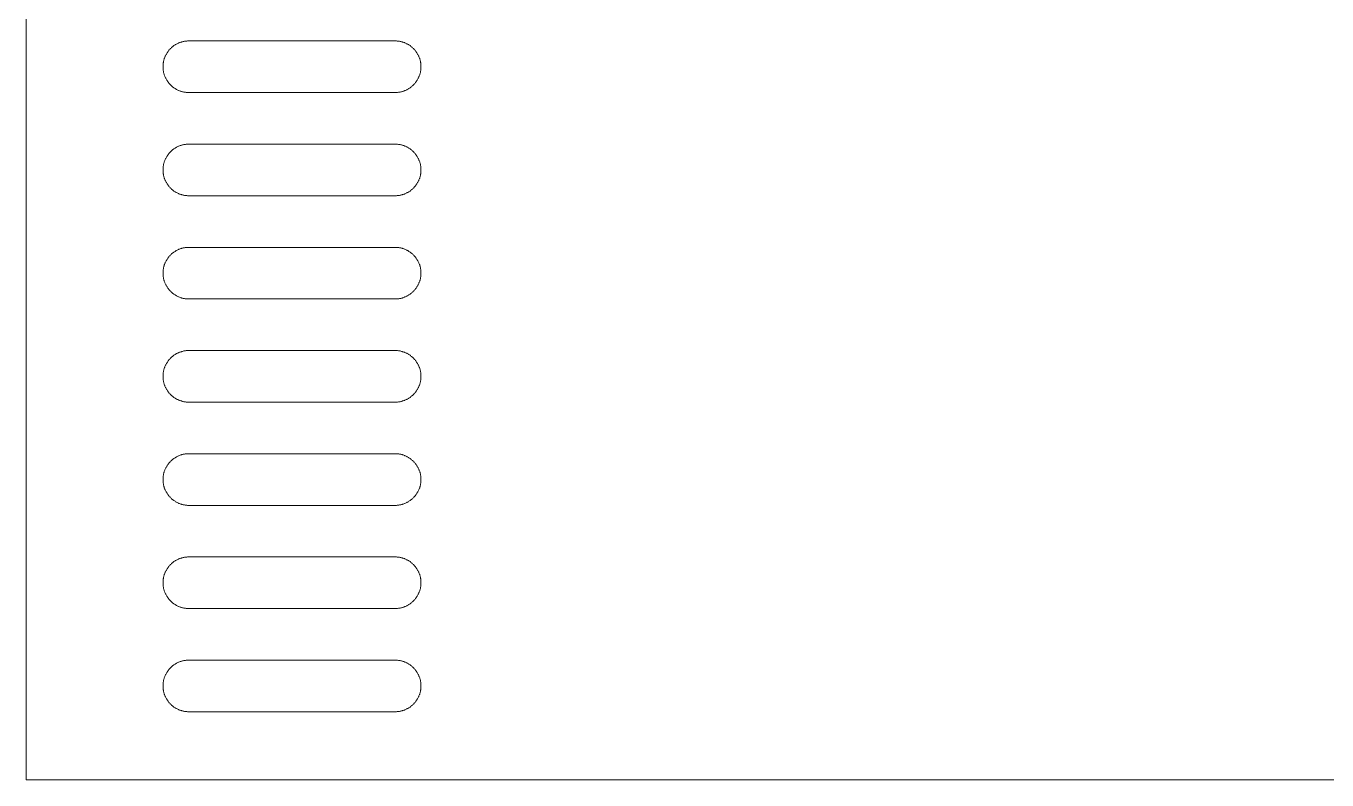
# Model space of a CAD drawing. Header units: millimetres. Extents: x -159872 to 386485, y -250577 to 158966.
# Drawn here: x 368306.4 to 368419.9, y 10634.1 to 10699.9 of the extents above; entities that cross this region are included whole.
import ezdxf

# ---------------------------------------------------------------- set-up
doc = ezdxf.new("R2010")
doc.units = ezdxf.units.MM
doc.layers.get('0').update_dxf_attribs({"lineweight": 25})
doc.layers.add('LDS-equipment-kitchen equipment', color=3, linetype='Continuous', lineweight=13)

# ---------------------------------------------------------------- blocks, each defined once
blk = doc.blocks.new('A$C9600e4bc')
at = {"linetype": 'Continuous', "transparency": 33554687}
for points in [[(0, 1395, 0), (682.4, 1395, 0)], [(682.4, 1395, 0), (682.4, 645, 0)], [(620.2, 1383.05, 0), (620.2, 1383.05, 0)], [(629.2, 1383.05, 0), (629.2, 1383.05, 0)], [(638.2, 1383.05, 0), (638.2, 1383.05, 0)], [(647.2, 1383.05, 0), (647.2, 1383.05, 0)], [(656.2, 1383.05, 0), (656.2, 1383.05, 0)], [(665.2, 1383.05, 0), (665.2, 1383.05, 0)], [(674.2, 1383.05, 0), (674.2, 1383.05, 0)], [(617.95, 1380.8, 0), (617.95, 1362.8, 0)], [(622.45, 1380.8, 0), (622.45, 1362.8, 0)], [(626.95, 1380.8, 0), (626.95, 1362.8, 0)], [(631.45, 1380.8, 0), (631.45, 1362.8, 0)], [(635.95, 1380.8, 0), (635.95, 1362.8, 0)], [(640.45, 1380.8, 0), (640.45, 1362.8, 0)], [(644.95, 1380.8, 0), (644.95, 1362.8, 0)], [(649.45, 1380.8, 0), (649.45, 1362.8, 0)], [(653.95, 1380.8, 0), (653.95, 1362.8, 0)], [(658.45, 1380.8, 0), (658.45, 1362.8, 0)], [(662.95, 1380.8, 0), (662.95, 1362.8, 0)], [(667.45, 1380.8, 0), (667.45, 1362.8, 0)], [(671.95, 1380.8, 0), (671.95, 1362.8, 0)], [(676.45, 1380.8, 0), (676.45, 1362.8, 0)], [(620.2, 1360.55, 0), (620.2, 1360.55, 0)], [(629.2, 1360.55, 0), (629.2, 1360.55, 0)], [(638.2, 1360.55, 0), (638.2, 1360.55, 0)], [(647.2, 1360.55, 0), (647.2, 1360.55, 0)], [(656.2, 1360.55, 0), (656.2, 1360.55, 0)], [(665.2, 1360.55, 0), (665.2, 1360.55, 0)], [(674.2, 1360.55, 0), (674.2, 1360.55, 0)]]:
    blk.add_polyline3d(points, dxfattribs=at)
at = {"linetype": 'Continuous'}
for points in [[(617.95, 1380.8, 0), (617.95, 1380.86, 0), (617.95, 1380.91, 0), (617.96, 1380.97, 0), (617.96, 1381.02, 0), (617.97, 1381.08, 0), (617.97, 1381.13, 0), (617.98, 1381.18, 0), (617.99, 1381.24, 0), (618, 1381.29, 0), (618.02, 1381.35, 0), (618.03, 1381.4, 0), (618.05, 1381.45, 0), (618.06, 1381.51, 0), (618.08, 1381.56, 0), (618.1, 1381.61, 0), (618.12, 1381.66, 0), (618.14, 1381.71, 0), (618.17, 1381.76, 0), (618.19, 1381.81, 0), (618.22, 1381.86, 0), (618.24, 1381.91, 0), (618.27, 1381.96, 0), (618.3, 1382, 0), (618.33, 1382.05, 0), (618.36, 1382.1, 0), (618.39, 1382.14, 0), (618.43, 1382.18, 0), (618.46, 1382.23, 0), (618.5, 1382.27, 0), (618.53, 1382.31, 0), (618.57, 1382.35, 0), (618.61, 1382.39, 0), (618.65, 1382.43, 0), (618.69, 1382.47, 0), (618.73, 1382.5, 0), (618.77, 1382.54, 0), (618.82, 1382.57, 0), (618.86, 1382.61, 0), (618.9, 1382.64, 0), (618.95, 1382.67, 0), (619, 1382.7, 0), (619.04, 1382.73, 0), (619.09, 1382.76, 0), (619.14, 1382.78, 0), (619.19, 1382.81, 0), (619.24, 1382.83, 0), (619.29, 1382.86, 0), (619.34, 1382.88, 0), (619.39, 1382.9, 0), (619.44, 1382.92, 0), (619.49, 1382.94, 0), (619.55, 1382.95, 0), (619.6, 1382.97, 0), (619.65, 1382.98, 0), (619.71, 1383, 0), (619.76, 1383.01, 0), (619.82, 1383.02, 0), (619.87, 1383.03, 0), (619.92, 1383.03, 0), (619.98, 1383.04, 0), (620.03, 1383.04, 0), (620.09, 1383.05, 0), (620.14, 1383.05, 0), (620.2, 1383.05, 0)], [(620.2, 1383.05, 0), (620.26, 1383.05, 0), (620.31, 1383.05, 0), (620.37, 1383.04, 0), (620.42, 1383.04, 0), (620.48, 1383.03, 0), (620.53, 1383.03, 0), (620.58, 1383.02, 0), (620.64, 1383.01, 0), (620.69, 1383, 0), (620.75, 1382.98, 0), (620.8, 1382.97, 0), (620.85, 1382.95, 0), (620.91, 1382.94, 0), (620.96, 1382.92, 0), (621.01, 1382.9, 0), (621.06, 1382.88, 0), (621.11, 1382.86, 0), (621.16, 1382.83, 0), (621.21, 1382.81, 0), (621.26, 1382.78, 0), (621.31, 1382.76, 0), (621.36, 1382.73, 0), (621.4, 1382.7, 0), (621.45, 1382.67, 0), (621.5, 1382.64, 0), (621.54, 1382.61, 0), (621.58, 1382.57, 0), (621.63, 1382.54, 0), (621.67, 1382.5, 0), (621.71, 1382.47, 0), (621.75, 1382.43, 0), (621.79, 1382.39, 0), (621.83, 1382.35, 0), (621.87, 1382.31, 0), (621.9, 1382.27, 0), (621.94, 1382.23, 0), (621.97, 1382.18, 0), (622.01, 1382.14, 0), (622.04, 1382.1, 0), (622.07, 1382.05, 0), (622.1, 1382, 0), (622.13, 1381.96, 0), (622.16, 1381.91, 0), (622.18, 1381.86, 0), (622.21, 1381.81, 0), (622.23, 1381.76, 0), (622.26, 1381.71, 0), (622.28, 1381.66, 0), (622.3, 1381.61, 0), (622.32, 1381.56, 0), (622.34, 1381.51, 0), (622.35, 1381.45, 0), (622.37, 1381.4, 0), (622.38, 1381.35, 0), (622.4, 1381.29, 0), (622.41, 1381.24, 0), (622.42, 1381.18, 0), (622.43, 1381.13, 0), (622.43, 1381.08, 0), (622.44, 1381.02, 0), (622.44, 1380.97, 0), (622.45, 1380.91, 0), (622.45, 1380.86, 0), (622.45, 1380.8, 0)], [(626.95, 1380.8, 0), (626.95, 1380.86, 0), (626.95, 1380.91, 0), (626.96, 1380.97, 0), (626.96, 1381.02, 0), (626.97, 1381.08, 0), (626.97, 1381.13, 0), (626.98, 1381.18, 0), (626.99, 1381.24, 0), (627, 1381.29, 0), (627.02, 1381.35, 0), (627.03, 1381.4, 0), (627.05, 1381.45, 0), (627.06, 1381.51, 0), (627.08, 1381.56, 0), (627.1, 1381.61, 0), (627.12, 1381.66, 0), (627.14, 1381.71, 0), (627.17, 1381.76, 0), (627.19, 1381.81, 0), (627.22, 1381.86, 0), (627.24, 1381.91, 0), (627.27, 1381.96, 0), (627.3, 1382, 0), (627.33, 1382.05, 0), (627.36, 1382.1, 0), (627.39, 1382.14, 0), (627.43, 1382.18, 0), (627.46, 1382.23, 0), (627.5, 1382.27, 0), (627.53, 1382.31, 0), (627.57, 1382.35, 0), (627.61, 1382.39, 0), (627.65, 1382.43, 0), (627.69, 1382.47, 0), (627.73, 1382.5, 0), (627.77, 1382.54, 0), (627.82, 1382.57, 0), (627.86, 1382.61, 0), (627.9, 1382.64, 0), (627.95, 1382.67, 0), (628, 1382.7, 0), (628.04, 1382.73, 0), (628.09, 1382.76, 0), (628.14, 1382.78, 0), (628.19, 1382.81, 0), (628.24, 1382.83, 0), (628.29, 1382.86, 0), (628.34, 1382.88, 0), (628.39, 1382.9, 0), (628.44, 1382.92, 0), (628.49, 1382.94, 0), (628.55, 1382.95, 0), (628.6, 1382.97, 0), (628.65, 1382.98, 0), (628.71, 1383, 0), (628.76, 1383.01, 0), (628.82, 1383.02, 0), (628.87, 1383.03, 0), (628.92, 1383.03, 0), (628.98, 1383.04, 0), (629.03, 1383.04, 0), (629.09, 1383.05, 0), (629.14, 1383.05, 0), (629.2, 1383.05, 0)], [(629.2, 1383.05, 0), (629.26, 1383.05, 0), (629.31, 1383.05, 0), (629.37, 1383.04, 0), (629.42, 1383.04, 0), (629.48, 1383.03, 0), (629.53, 1383.03, 0), (629.58, 1383.02, 0), (629.64, 1383.01, 0), (629.69, 1383, 0), (629.75, 1382.98, 0), (629.8, 1382.97, 0), (629.85, 1382.95, 0), (629.91, 1382.94, 0), (629.96, 1382.92, 0), (630.01, 1382.9, 0), (630.06, 1382.88, 0), (630.11, 1382.86, 0), (630.16, 1382.83, 0), (630.21, 1382.81, 0), (630.26, 1382.78, 0), (630.31, 1382.76, 0), (630.36, 1382.73, 0), (630.4, 1382.7, 0), (630.45, 1382.67, 0), (630.5, 1382.64, 0), (630.54, 1382.61, 0), (630.58, 1382.57, 0), (630.63, 1382.54, 0), (630.67, 1382.5, 0), (630.71, 1382.47, 0), (630.75, 1382.43, 0), (630.79, 1382.39, 0), (630.83, 1382.35, 0), (630.87, 1382.31, 0), (630.9, 1382.27, 0), (630.94, 1382.23, 0), (630.97, 1382.18, 0), (631.01, 1382.14, 0), (631.04, 1382.1, 0), (631.07, 1382.05, 0), (631.1, 1382, 0), (631.13, 1381.96, 0), (631.16, 1381.91, 0), (631.18, 1381.86, 0), (631.21, 1381.81, 0), (631.23, 1381.76, 0), (631.26, 1381.71, 0), (631.28, 1381.66, 0), (631.3, 1381.61, 0), (631.32, 1381.56, 0), (631.34, 1381.51, 0), (631.35, 1381.45, 0), (631.37, 1381.4, 0), (631.38, 1381.35, 0), (631.4, 1381.29, 0), (631.41, 1381.24, 0), (631.42, 1381.18, 0), (631.43, 1381.13, 0), (631.43, 1381.08, 0), (631.44, 1381.02, 0), (631.44, 1380.97, 0), (631.45, 1380.91, 0), (631.45, 1380.86, 0), (631.45, 1380.8, 0)], [(635.95, 1380.8, 0), (635.95, 1380.86, 0), (635.95, 1380.91, 0), (635.96, 1380.97, 0), (635.96, 1381.02, 0), (635.97, 1381.08, 0), (635.97, 1381.13, 0), (635.98, 1381.18, 0), (635.99, 1381.24, 0), (636, 1381.29, 0), (636.02, 1381.35, 0), (636.03, 1381.4, 0), (636.05, 1381.45, 0), (636.06, 1381.51, 0), (636.08, 1381.56, 0), (636.1, 1381.61, 0), (636.12, 1381.66, 0), (636.14, 1381.71, 0), (636.17, 1381.76, 0), (636.19, 1381.81, 0), (636.22, 1381.86, 0), (636.24, 1381.91, 0), (636.27, 1381.96, 0), (636.3, 1382, 0), (636.33, 1382.05, 0), (636.36, 1382.1, 0), (636.39, 1382.14, 0), (636.43, 1382.18, 0), (636.46, 1382.23, 0), (636.5, 1382.27, 0), (636.53, 1382.31, 0), (636.57, 1382.35, 0), (636.61, 1382.39, 0), (636.65, 1382.43, 0), (636.69, 1382.47, 0), (636.73, 1382.5, 0), (636.77, 1382.54, 0), (636.82, 1382.57, 0), (636.86, 1382.61, 0), (636.9, 1382.64, 0), (636.95, 1382.67, 0), (637, 1382.7, 0), (637.04, 1382.73, 0), (637.09, 1382.76, 0), (637.14, 1382.78, 0), (637.19, 1382.81, 0), (637.24, 1382.83, 0), (637.29, 1382.86, 0), (637.34, 1382.88, 0), (637.39, 1382.9, 0), (637.44, 1382.92, 0), (637.49, 1382.94, 0), (637.55, 1382.95, 0), (637.6, 1382.97, 0), (637.65, 1382.98, 0), (637.71, 1383, 0), (637.76, 1383.01, 0), (637.82, 1383.02, 0), (637.87, 1383.03, 0), (637.92, 1383.03, 0), (637.98, 1383.04, 0), (638.03, 1383.04, 0), (638.09, 1383.05, 0), (638.14, 1383.05, 0), (638.2, 1383.05, 0)], [(638.2, 1383.05, 0), (638.26, 1383.05, 0), (638.31, 1383.05, 0), (638.37, 1383.04, 0), (638.42, 1383.04, 0), (638.48, 1383.03, 0), (638.53, 1383.03, 0), (638.58, 1383.02, 0), (638.64, 1383.01, 0), (638.69, 1383, 0), (638.75, 1382.98, 0), (638.8, 1382.97, 0), (638.85, 1382.95, 0), (638.91, 1382.94, 0), (638.96, 1382.92, 0), (639.01, 1382.9, 0), (639.06, 1382.88, 0), (639.11, 1382.86, 0), (639.16, 1382.83, 0), (639.21, 1382.81, 0), (639.26, 1382.78, 0), (639.31, 1382.76, 0), (639.36, 1382.73, 0), (639.4, 1382.7, 0), (639.45, 1382.67, 0), (639.5, 1382.64, 0), (639.54, 1382.61, 0), (639.58, 1382.57, 0), (639.63, 1382.54, 0), (639.67, 1382.5, 0), (639.71, 1382.47, 0), (639.75, 1382.43, 0), (639.79, 1382.39, 0), (639.83, 1382.35, 0), (639.87, 1382.31, 0), (639.9, 1382.27, 0), (639.94, 1382.23, 0), (639.97, 1382.18, 0), (640.01, 1382.14, 0), (640.04, 1382.1, 0), (640.07, 1382.05, 0), (640.1, 1382, 0), (640.13, 1381.96, 0), (640.16, 1381.91, 0), (640.18, 1381.86, 0), (640.21, 1381.81, 0), (640.23, 1381.76, 0), (640.26, 1381.71, 0), (640.28, 1381.66, 0), (640.3, 1381.61, 0), (640.32, 1381.56, 0), (640.34, 1381.51, 0), (640.35, 1381.45, 0), (640.37, 1381.4, 0), (640.38, 1381.35, 0), (640.4, 1381.29, 0), (640.41, 1381.24, 0), (640.42, 1381.18, 0), (640.43, 1381.13, 0), (640.43, 1381.08, 0), (640.44, 1381.02, 0), (640.44, 1380.97, 0), (640.45, 1380.91, 0), (640.45, 1380.86, 0), (640.45, 1380.8, 0)], [(644.95, 1380.8, 0), (644.95, 1380.86, 0), (644.95, 1380.91, 0), (644.96, 1380.97, 0), (644.96, 1381.02, 0), (644.97, 1381.08, 0), (644.97, 1381.13, 0), (644.98, 1381.18, 0), (644.99, 1381.24, 0), (645, 1381.29, 0), (645.02, 1381.35, 0), (645.03, 1381.4, 0), (645.05, 1381.45, 0), (645.06, 1381.51, 0), (645.08, 1381.56, 0), (645.1, 1381.61, 0), (645.12, 1381.66, 0), (645.14, 1381.71, 0), (645.17, 1381.76, 0), (645.19, 1381.81, 0), (645.22, 1381.86, 0), (645.24, 1381.91, 0), (645.27, 1381.96, 0), (645.3, 1382, 0), (645.33, 1382.05, 0), (645.36, 1382.1, 0), (645.39, 1382.14, 0), (645.43, 1382.18, 0), (645.46, 1382.23, 0), (645.5, 1382.27, 0), (645.53, 1382.31, 0), (645.57, 1382.35, 0), (645.61, 1382.39, 0), (645.65, 1382.43, 0), (645.69, 1382.47, 0), (645.73, 1382.5, 0), (645.77, 1382.54, 0), (645.82, 1382.57, 0), (645.86, 1382.61, 0), (645.9, 1382.64, 0), (645.95, 1382.67, 0), (646, 1382.7, 0), (646.04, 1382.73, 0), (646.09, 1382.76, 0), (646.14, 1382.78, 0), (646.19, 1382.81, 0), (646.24, 1382.83, 0), (646.29, 1382.86, 0), (646.34, 1382.88, 0), (646.39, 1382.9, 0), (646.44, 1382.92, 0), (646.49, 1382.94, 0), (646.55, 1382.95, 0), (646.6, 1382.97, 0), (646.65, 1382.98, 0), (646.71, 1383, 0), (646.76, 1383.01, 0), (646.82, 1383.02, 0), (646.87, 1383.03, 0), (646.92, 1383.03, 0), (646.98, 1383.04, 0), (647.03, 1383.04, 0), (647.09, 1383.05, 0), (647.14, 1383.05, 0), (647.2, 1383.05, 0)], [(647.2, 1383.05, 0), (647.26, 1383.05, 0), (647.31, 1383.05, 0), (647.37, 1383.04, 0), (647.42, 1383.04, 0), (647.48, 1383.03, 0), (647.53, 1383.03, 0), (647.58, 1383.02, 0), (647.64, 1383.01, 0), (647.69, 1383, 0), (647.75, 1382.98, 0), (647.8, 1382.97, 0), (647.85, 1382.95, 0), (647.91, 1382.94, 0), (647.96, 1382.92, 0), (648.01, 1382.9, 0), (648.06, 1382.88, 0), (648.11, 1382.86, 0), (648.16, 1382.83, 0), (648.21, 1382.81, 0), (648.26, 1382.78, 0), (648.31, 1382.76, 0), (648.36, 1382.73, 0), (648.4, 1382.7, 0), (648.45, 1382.67, 0), (648.5, 1382.64, 0), (648.54, 1382.61, 0), (648.58, 1382.57, 0), (648.63, 1382.54, 0), (648.67, 1382.5, 0), (648.71, 1382.47, 0), (648.75, 1382.43, 0), (648.79, 1382.39, 0), (648.83, 1382.35, 0), (648.87, 1382.31, 0), (648.9, 1382.27, 0), (648.94, 1382.23, 0), (648.97, 1382.18, 0), (649.01, 1382.14, 0), (649.04, 1382.1, 0), (649.07, 1382.05, 0), (649.1, 1382, 0), (649.13, 1381.96, 0), (649.16, 1381.91, 0), (649.18, 1381.86, 0), (649.21, 1381.81, 0), (649.23, 1381.76, 0), (649.26, 1381.71, 0), (649.28, 1381.66, 0), (649.3, 1381.61, 0), (649.32, 1381.56, 0), (649.34, 1381.51, 0), (649.35, 1381.45, 0), (649.37, 1381.4, 0), (649.38, 1381.35, 0), (649.4, 1381.29, 0), (649.41, 1381.24, 0), (649.42, 1381.18, 0), (649.43, 1381.13, 0), (649.43, 1381.08, 0), (649.44, 1381.02, 0), (649.44, 1380.97, 0), (649.45, 1380.91, 0), (649.45, 1380.86, 0), (649.45, 1380.8, 0)], [(653.95, 1380.8, 0), (653.95, 1380.86, 0), (653.95, 1380.91, 0), (653.96, 1380.97, 0), (653.96, 1381.02, 0), (653.97, 1381.08, 0), (653.97, 1381.13, 0), (653.98, 1381.18, 0), (653.99, 1381.24, 0), (654, 1381.29, 0), (654.02, 1381.35, 0), (654.03, 1381.4, 0), (654.05, 1381.45, 0), (654.06, 1381.51, 0), (654.08, 1381.56, 0), (654.1, 1381.61, 0), (654.12, 1381.66, 0), (654.14, 1381.71, 0), (654.17, 1381.76, 0), (654.19, 1381.81, 0), (654.22, 1381.86, 0), (654.24, 1381.91, 0), (654.27, 1381.96, 0), (654.3, 1382, 0), (654.33, 1382.05, 0), (654.36, 1382.1, 0), (654.39, 1382.14, 0), (654.43, 1382.18, 0), (654.46, 1382.23, 0), (654.5, 1382.27, 0), (654.53, 1382.31, 0), (654.57, 1382.35, 0), (654.61, 1382.39, 0), (654.65, 1382.43, 0), (654.69, 1382.47, 0), (654.73, 1382.5, 0), (654.77, 1382.54, 0), (654.82, 1382.57, 0), (654.86, 1382.61, 0), (654.9, 1382.64, 0), (654.95, 1382.67, 0), (655, 1382.7, 0), (655.04, 1382.73, 0), (655.09, 1382.76, 0), (655.14, 1382.78, 0), (655.19, 1382.81, 0), (655.24, 1382.83, 0), (655.29, 1382.86, 0), (655.34, 1382.88, 0), (655.39, 1382.9, 0), (655.44, 1382.92, 0), (655.49, 1382.94, 0), (655.55, 1382.95, 0), (655.6, 1382.97, 0), (655.65, 1382.98, 0), (655.71, 1383, 0), (655.76, 1383.01, 0), (655.82, 1383.02, 0), (655.87, 1383.03, 0), (655.92, 1383.03, 0), (655.98, 1383.04, 0), (656.03, 1383.04, 0), (656.09, 1383.05, 0), (656.14, 1383.05, 0), (656.2, 1383.05, 0)], [(656.2, 1383.05, 0), (656.26, 1383.05, 0), (656.31, 1383.05, 0), (656.37, 1383.04, 0), (656.42, 1383.04, 0), (656.48, 1383.03, 0), (656.53, 1383.03, 0), (656.58, 1383.02, 0), (656.64, 1383.01, 0), (656.69, 1383, 0), (656.75, 1382.98, 0), (656.8, 1382.97, 0), (656.85, 1382.95, 0), (656.91, 1382.94, 0), (656.96, 1382.92, 0), (657.01, 1382.9, 0), (657.06, 1382.88, 0), (657.11, 1382.86, 0), (657.16, 1382.83, 0), (657.21, 1382.81, 0), (657.26, 1382.78, 0), (657.31, 1382.76, 0), (657.36, 1382.73, 0), (657.4, 1382.7, 0), (657.45, 1382.67, 0), (657.5, 1382.64, 0), (657.54, 1382.61, 0), (657.58, 1382.57, 0), (657.63, 1382.54, 0), (657.67, 1382.5, 0), (657.71, 1382.47, 0), (657.75, 1382.43, 0), (657.79, 1382.39, 0), (657.83, 1382.35, 0), (657.87, 1382.31, 0), (657.9, 1382.27, 0), (657.94, 1382.23, 0), (657.97, 1382.18, 0), (658.01, 1382.14, 0), (658.04, 1382.1, 0), (658.07, 1382.05, 0), (658.1, 1382, 0), (658.13, 1381.96, 0), (658.16, 1381.91, 0), (658.18, 1381.86, 0), (658.21, 1381.81, 0), (658.23, 1381.76, 0), (658.26, 1381.71, 0), (658.28, 1381.66, 0), (658.3, 1381.61, 0), (658.32, 1381.56, 0), (658.34, 1381.51, 0), (658.35, 1381.45, 0), (658.37, 1381.4, 0), (658.38, 1381.35, 0), (658.4, 1381.29, 0), (658.41, 1381.24, 0), (658.42, 1381.18, 0), (658.43, 1381.13, 0), (658.43, 1381.08, 0), (658.44, 1381.02, 0), (658.44, 1380.97, 0), (658.45, 1380.91, 0), (658.45, 1380.86, 0), (658.45, 1380.8, 0)], [(662.95, 1380.8, 0), (662.95, 1380.86, 0), (662.95, 1380.91, 0), (662.96, 1380.97, 0), (662.96, 1381.02, 0), (662.97, 1381.08, 0), (662.97, 1381.13, 0), (662.98, 1381.18, 0), (662.99, 1381.24, 0), (663, 1381.29, 0), (663.02, 1381.35, 0), (663.03, 1381.4, 0), (663.05, 1381.45, 0), (663.06, 1381.51, 0), (663.08, 1381.56, 0), (663.1, 1381.61, 0), (663.12, 1381.66, 0), (663.14, 1381.71, 0), (663.17, 1381.76, 0), (663.19, 1381.81, 0), (663.22, 1381.86, 0), (663.24, 1381.91, 0), (663.27, 1381.96, 0), (663.3, 1382, 0), (663.33, 1382.05, 0), (663.36, 1382.1, 0), (663.39, 1382.14, 0), (663.43, 1382.18, 0), (663.46, 1382.23, 0), (663.5, 1382.27, 0), (663.53, 1382.31, 0), (663.57, 1382.35, 0), (663.61, 1382.39, 0), (663.65, 1382.43, 0), (663.69, 1382.47, 0), (663.73, 1382.5, 0), (663.77, 1382.54, 0), (663.82, 1382.57, 0), (663.86, 1382.61, 0), (663.9, 1382.64, 0), (663.95, 1382.67, 0), (664, 1382.7, 0), (664.04, 1382.73, 0), (664.09, 1382.76, 0), (664.14, 1382.78, 0), (664.19, 1382.81, 0), (664.24, 1382.83, 0), (664.29, 1382.86, 0), (664.34, 1382.88, 0), (664.39, 1382.9, 0), (664.44, 1382.92, 0), (664.49, 1382.94, 0), (664.55, 1382.95, 0), (664.6, 1382.97, 0), (664.65, 1382.98, 0), (664.71, 1383, 0), (664.76, 1383.01, 0), (664.82, 1383.02, 0), (664.87, 1383.03, 0), (664.92, 1383.03, 0), (664.98, 1383.04, 0), (665.03, 1383.04, 0), (665.09, 1383.05, 0), (665.14, 1383.05, 0), (665.2, 1383.05, 0)], [(665.2, 1383.05, 0), (665.26, 1383.05, 0), (665.31, 1383.05, 0), (665.37, 1383.04, 0), (665.42, 1383.04, 0), (665.48, 1383.03, 0), (665.53, 1383.03, 0), (665.58, 1383.02, 0), (665.64, 1383.01, 0), (665.69, 1383, 0), (665.75, 1382.98, 0), (665.8, 1382.97, 0), (665.85, 1382.95, 0), (665.91, 1382.94, 0), (665.96, 1382.92, 0), (666.01, 1382.9, 0), (666.06, 1382.88, 0), (666.11, 1382.86, 0), (666.16, 1382.83, 0), (666.21, 1382.81, 0), (666.26, 1382.78, 0), (666.31, 1382.76, 0), (666.36, 1382.73, 0), (666.4, 1382.7, 0), (666.45, 1382.67, 0), (666.5, 1382.64, 0), (666.54, 1382.61, 0), (666.58, 1382.57, 0), (666.63, 1382.54, 0), (666.67, 1382.5, 0), (666.71, 1382.47, 0), (666.75, 1382.43, 0), (666.79, 1382.39, 0), (666.83, 1382.35, 0), (666.87, 1382.31, 0), (666.9, 1382.27, 0), (666.94, 1382.23, 0), (666.97, 1382.18, 0), (667.01, 1382.14, 0), (667.04, 1382.1, 0), (667.07, 1382.05, 0), (667.1, 1382, 0), (667.13, 1381.96, 0), (667.16, 1381.91, 0), (667.18, 1381.86, 0), (667.21, 1381.81, 0), (667.23, 1381.76, 0), (667.26, 1381.71, 0), (667.28, 1381.66, 0), (667.3, 1381.61, 0), (667.32, 1381.56, 0), (667.34, 1381.51, 0), (667.35, 1381.45, 0), (667.37, 1381.4, 0), (667.38, 1381.35, 0), (667.4, 1381.29, 0), (667.41, 1381.24, 0), (667.42, 1381.18, 0), (667.43, 1381.13, 0), (667.43, 1381.08, 0), (667.44, 1381.02, 0), (667.44, 1380.97, 0), (667.45, 1380.91, 0), (667.45, 1380.86, 0), (667.45, 1380.8, 0)], [(671.95, 1380.8, 0), (671.95, 1380.86, 0), (671.95, 1380.91, 0), (671.96, 1380.97, 0), (671.96, 1381.02, 0), (671.97, 1381.08, 0), (671.97, 1381.13, 0), (671.98, 1381.18, 0), (671.99, 1381.24, 0), (672, 1381.29, 0), (672.02, 1381.35, 0), (672.03, 1381.4, 0), (672.05, 1381.45, 0), (672.06, 1381.51, 0), (672.08, 1381.56, 0), (672.1, 1381.61, 0), (672.12, 1381.66, 0), (672.14, 1381.71, 0), (672.17, 1381.76, 0), (672.19, 1381.81, 0), (672.22, 1381.86, 0), (672.24, 1381.91, 0), (672.27, 1381.96, 0), (672.3, 1382, 0), (672.33, 1382.05, 0), (672.36, 1382.1, 0), (672.39, 1382.14, 0), (672.43, 1382.18, 0), (672.46, 1382.23, 0), (672.5, 1382.27, 0), (672.53, 1382.31, 0), (672.57, 1382.35, 0), (672.61, 1382.39, 0), (672.65, 1382.43, 0), (672.69, 1382.47, 0), (672.73, 1382.5, 0), (672.77, 1382.54, 0), (672.82, 1382.57, 0), (672.86, 1382.61, 0), (672.9, 1382.64, 0), (672.95, 1382.67, 0), (673, 1382.7, 0), (673.04, 1382.73, 0), (673.09, 1382.76, 0), (673.14, 1382.78, 0), (673.19, 1382.81, 0), (673.24, 1382.83, 0), (673.29, 1382.86, 0), (673.34, 1382.88, 0), (673.39, 1382.9, 0), (673.44, 1382.92, 0), (673.49, 1382.94, 0), (673.55, 1382.95, 0), (673.6, 1382.97, 0), (673.65, 1382.98, 0), (673.71, 1383, 0), (673.76, 1383.01, 0), (673.82, 1383.02, 0), (673.87, 1383.03, 0), (673.92, 1383.03, 0), (673.98, 1383.04, 0), (674.03, 1383.04, 0), (674.09, 1383.05, 0), (674.14, 1383.05, 0), (674.2, 1383.05, 0)], [(674.2, 1383.05, 0), (674.26, 1383.05, 0), (674.31, 1383.05, 0), (674.37, 1383.04, 0), (674.42, 1383.04, 0), (674.48, 1383.03, 0), (674.53, 1383.03, 0), (674.58, 1383.02, 0), (674.64, 1383.01, 0), (674.69, 1383, 0), (674.75, 1382.98, 0), (674.8, 1382.97, 0), (674.85, 1382.95, 0), (674.91, 1382.94, 0), (674.96, 1382.92, 0), (675.01, 1382.9, 0), (675.06, 1382.88, 0), (675.11, 1382.86, 0), (675.16, 1382.83, 0), (675.21, 1382.81, 0), (675.26, 1382.78, 0), (675.31, 1382.76, 0), (675.36, 1382.73, 0), (675.4, 1382.7, 0), (675.45, 1382.67, 0), (675.5, 1382.64, 0), (675.54, 1382.61, 0), (675.58, 1382.57, 0), (675.63, 1382.54, 0), (675.67, 1382.5, 0), (675.71, 1382.47, 0), (675.75, 1382.43, 0), (675.79, 1382.39, 0), (675.83, 1382.35, 0), (675.87, 1382.31, 0), (675.9, 1382.27, 0), (675.94, 1382.23, 0), (675.97, 1382.18, 0), (676.01, 1382.14, 0), (676.04, 1382.1, 0), (676.07, 1382.05, 0), (676.1, 1382, 0), (676.13, 1381.96, 0), (676.16, 1381.91, 0), (676.18, 1381.86, 0), (676.21, 1381.81, 0), (676.23, 1381.76, 0), (676.26, 1381.71, 0), (676.28, 1381.66, 0), (676.3, 1381.61, 0), (676.32, 1381.56, 0), (676.34, 1381.51, 0), (676.35, 1381.45, 0), (676.37, 1381.4, 0), (676.38, 1381.35, 0), (676.4, 1381.29, 0), (676.41, 1381.24, 0), (676.42, 1381.18, 0), (676.43, 1381.13, 0), (676.43, 1381.08, 0), (676.44, 1381.02, 0), (676.44, 1380.97, 0), (676.45, 1380.91, 0), (676.45, 1380.86, 0), (676.45, 1380.8, 0)], [(620.2, 1360.55, 0), (620.14, 1360.55, 0), (620.09, 1360.55, 0), (620.03, 1360.56, 0), (619.98, 1360.56, 0), (619.92, 1360.57, 0), (619.87, 1360.57, 0), (619.82, 1360.58, 0), (619.76, 1360.59, 0), (619.71, 1360.6, 0), (619.65, 1360.62, 0), (619.6, 1360.63, 0), (619.55, 1360.65, 0), (619.49, 1360.66, 0), (619.44, 1360.68, 0), (619.39, 1360.7, 0), (619.34, 1360.72, 0), (619.29, 1360.74, 0), (619.24, 1360.77, 0), (619.19, 1360.79, 0), (619.14, 1360.82, 0), (619.09, 1360.84, 0), (619.04, 1360.87, 0), (619, 1360.9, 0), (618.95, 1360.93, 0), (618.9, 1360.96, 0), (618.86, 1360.99, 0), (618.82, 1361.03, 0), (618.77, 1361.06, 0), (618.73, 1361.1, 0), (618.69, 1361.13, 0), (618.65, 1361.17, 0), (618.61, 1361.21, 0), (618.57, 1361.25, 0), (618.53, 1361.29, 0), (618.5, 1361.33, 0), (618.46, 1361.37, 0), (618.43, 1361.42, 0), (618.39, 1361.46, 0), (618.36, 1361.5, 0), (618.33, 1361.55, 0), (618.3, 1361.6, 0), (618.27, 1361.64, 0), (618.24, 1361.69, 0), (618.22, 1361.74, 0), (618.19, 1361.79, 0), (618.17, 1361.84, 0), (618.14, 1361.89, 0), (618.12, 1361.94, 0), (618.1, 1361.99, 0), (618.08, 1362.04, 0), (618.06, 1362.09, 0), (618.05, 1362.15, 0), (618.03, 1362.2, 0), (618.02, 1362.25, 0), (618, 1362.31, 0), (617.99, 1362.36, 0), (617.98, 1362.42, 0), (617.97, 1362.47, 0), (617.97, 1362.52, 0), (617.96, 1362.58, 0), (617.96, 1362.63, 0), (617.95, 1362.69, 0), (617.95, 1362.74, 0), (617.95, 1362.8, 0)], [(622.45, 1362.8, 0), (622.45, 1362.74, 0), (622.45, 1362.69, 0), (622.44, 1362.63, 0), (622.44, 1362.58, 0), (622.43, 1362.52, 0), (622.43, 1362.47, 0), (622.42, 1362.42, 0), (622.41, 1362.36, 0), (622.4, 1362.31, 0), (622.38, 1362.25, 0), (622.37, 1362.2, 0), (622.35, 1362.15, 0), (622.34, 1362.09, 0), (622.32, 1362.04, 0), (622.3, 1361.99, 0), (622.28, 1361.94, 0), (622.26, 1361.89, 0), (622.23, 1361.84, 0), (622.21, 1361.79, 0), (622.18, 1361.74, 0), (622.16, 1361.69, 0), (622.13, 1361.64, 0), (622.1, 1361.6, 0), (622.07, 1361.55, 0), (622.04, 1361.5, 0), (622.01, 1361.46, 0), (621.97, 1361.42, 0), (621.94, 1361.37, 0), (621.9, 1361.33, 0), (621.87, 1361.29, 0), (621.83, 1361.25, 0), (621.79, 1361.21, 0), (621.75, 1361.17, 0), (621.71, 1361.13, 0), (621.67, 1361.1, 0), (621.63, 1361.06, 0), (621.58, 1361.03, 0), (621.54, 1360.99, 0), (621.5, 1360.96, 0), (621.45, 1360.93, 0), (621.4, 1360.9, 0), (621.36, 1360.87, 0), (621.31, 1360.84, 0), (621.26, 1360.82, 0), (621.21, 1360.79, 0), (621.16, 1360.77, 0), (621.11, 1360.74, 0), (621.06, 1360.72, 0), (621.01, 1360.7, 0), (620.96, 1360.68, 0), (620.91, 1360.66, 0), (620.85, 1360.65, 0), (620.8, 1360.63, 0), (620.75, 1360.62, 0), (620.69, 1360.6, 0), (620.64, 1360.59, 0), (620.58, 1360.58, 0), (620.53, 1360.57, 0), (620.48, 1360.57, 0), (620.42, 1360.56, 0), (620.37, 1360.56, 0), (620.31, 1360.55, 0), (620.26, 1360.55, 0), (620.2, 1360.55, 0)], [(629.2, 1360.55, 0), (629.14, 1360.55, 0), (629.09, 1360.55, 0), (629.03, 1360.56, 0), (628.98, 1360.56, 0), (628.92, 1360.57, 0), (628.87, 1360.57, 0), (628.82, 1360.58, 0), (628.76, 1360.59, 0), (628.71, 1360.6, 0), (628.65, 1360.62, 0), (628.6, 1360.63, 0), (628.55, 1360.65, 0), (628.49, 1360.66, 0), (628.44, 1360.68, 0), (628.39, 1360.7, 0), (628.34, 1360.72, 0), (628.29, 1360.74, 0), (628.24, 1360.77, 0), (628.19, 1360.79, 0), (628.14, 1360.82, 0), (628.09, 1360.84, 0), (628.04, 1360.87, 0), (628, 1360.9, 0), (627.95, 1360.93, 0), (627.9, 1360.96, 0), (627.86, 1360.99, 0), (627.82, 1361.03, 0), (627.77, 1361.06, 0), (627.73, 1361.1, 0), (627.69, 1361.13, 0), (627.65, 1361.17, 0), (627.61, 1361.21, 0), (627.57, 1361.25, 0), (627.53, 1361.29, 0), (627.5, 1361.33, 0), (627.46, 1361.37, 0), (627.43, 1361.42, 0), (627.39, 1361.46, 0), (627.36, 1361.5, 0), (627.33, 1361.55, 0), (627.3, 1361.6, 0), (627.27, 1361.64, 0), (627.24, 1361.69, 0), (627.22, 1361.74, 0), (627.19, 1361.79, 0), (627.17, 1361.84, 0), (627.14, 1361.89, 0), (627.12, 1361.94, 0), (627.1, 1361.99, 0), (627.08, 1362.04, 0), (627.06, 1362.09, 0), (627.05, 1362.15, 0), (627.03, 1362.2, 0), (627.02, 1362.25, 0), (627, 1362.31, 0), (626.99, 1362.36, 0), (626.98, 1362.42, 0), (626.97, 1362.47, 0), (626.97, 1362.52, 0), (626.96, 1362.58, 0), (626.96, 1362.63, 0), (626.95, 1362.69, 0), (626.95, 1362.74, 0), (626.95, 1362.8, 0)], [(631.45, 1362.8, 0), (631.45, 1362.74, 0), (631.45, 1362.69, 0), (631.44, 1362.63, 0), (631.44, 1362.58, 0), (631.43, 1362.52, 0), (631.43, 1362.47, 0), (631.42, 1362.42, 0), (631.41, 1362.36, 0), (631.4, 1362.31, 0), (631.38, 1362.25, 0), (631.37, 1362.2, 0), (631.35, 1362.15, 0), (631.34, 1362.09, 0), (631.32, 1362.04, 0), (631.3, 1361.99, 0), (631.28, 1361.94, 0), (631.26, 1361.89, 0), (631.23, 1361.84, 0), (631.21, 1361.79, 0), (631.18, 1361.74, 0), (631.16, 1361.69, 0), (631.13, 1361.64, 0), (631.1, 1361.6, 0), (631.07, 1361.55, 0), (631.04, 1361.5, 0), (631.01, 1361.46, 0), (630.97, 1361.42, 0), (630.94, 1361.37, 0), (630.9, 1361.33, 0), (630.87, 1361.29, 0), (630.83, 1361.25, 0), (630.79, 1361.21, 0), (630.75, 1361.17, 0), (630.71, 1361.13, 0), (630.67, 1361.1, 0), (630.63, 1361.06, 0), (630.58, 1361.03, 0), (630.54, 1360.99, 0), (630.5, 1360.96, 0), (630.45, 1360.93, 0), (630.4, 1360.9, 0), (630.36, 1360.87, 0), (630.31, 1360.84, 0), (630.26, 1360.82, 0), (630.21, 1360.79, 0), (630.16, 1360.77, 0), (630.11, 1360.74, 0), (630.06, 1360.72, 0), (630.01, 1360.7, 0), (629.96, 1360.68, 0), (629.91, 1360.66, 0), (629.85, 1360.65, 0), (629.8, 1360.63, 0), (629.75, 1360.62, 0), (629.69, 1360.6, 0), (629.64, 1360.59, 0), (629.58, 1360.58, 0), (629.53, 1360.57, 0), (629.48, 1360.57, 0), (629.42, 1360.56, 0), (629.37, 1360.56, 0), (629.31, 1360.55, 0), (629.26, 1360.55, 0), (629.2, 1360.55, 0)], [(638.2, 1360.55, 0), (638.14, 1360.55, 0), (638.09, 1360.55, 0), (638.03, 1360.56, 0), (637.98, 1360.56, 0), (637.92, 1360.57, 0), (637.87, 1360.57, 0), (637.82, 1360.58, 0), (637.76, 1360.59, 0), (637.71, 1360.6, 0), (637.65, 1360.62, 0), (637.6, 1360.63, 0), (637.55, 1360.65, 0), (637.49, 1360.66, 0), (637.44, 1360.68, 0), (637.39, 1360.7, 0), (637.34, 1360.72, 0), (637.29, 1360.74, 0), (637.24, 1360.77, 0), (637.19, 1360.79, 0), (637.14, 1360.82, 0), (637.09, 1360.84, 0), (637.04, 1360.87, 0), (637, 1360.9, 0), (636.95, 1360.93, 0), (636.9, 1360.96, 0), (636.86, 1360.99, 0), (636.82, 1361.03, 0), (636.77, 1361.06, 0), (636.73, 1361.1, 0), (636.69, 1361.13, 0), (636.65, 1361.17, 0), (636.61, 1361.21, 0), (636.57, 1361.25, 0), (636.53, 1361.29, 0), (636.5, 1361.33, 0), (636.46, 1361.37, 0), (636.43, 1361.42, 0), (636.39, 1361.46, 0), (636.36, 1361.5, 0), (636.33, 1361.55, 0), (636.3, 1361.6, 0), (636.27, 1361.64, 0), (636.24, 1361.69, 0), (636.22, 1361.74, 0), (636.19, 1361.79, 0), (636.17, 1361.84, 0), (636.14, 1361.89, 0), (636.12, 1361.94, 0), (636.1, 1361.99, 0), (636.08, 1362.04, 0), (636.06, 1362.09, 0), (636.05, 1362.15, 0), (636.03, 1362.2, 0), (636.02, 1362.25, 0), (636, 1362.31, 0), (635.99, 1362.36, 0), (635.98, 1362.42, 0), (635.97, 1362.47, 0), (635.97, 1362.52, 0), (635.96, 1362.58, 0), (635.96, 1362.63, 0), (635.95, 1362.69, 0), (635.95, 1362.74, 0), (635.95, 1362.8, 0)], [(640.45, 1362.8, 0), (640.45, 1362.74, 0), (640.45, 1362.69, 0), (640.44, 1362.63, 0), (640.44, 1362.58, 0), (640.43, 1362.52, 0), (640.43, 1362.47, 0), (640.42, 1362.42, 0), (640.41, 1362.36, 0), (640.4, 1362.31, 0), (640.38, 1362.25, 0), (640.37, 1362.2, 0), (640.35, 1362.15, 0), (640.34, 1362.09, 0), (640.32, 1362.04, 0), (640.3, 1361.99, 0), (640.28, 1361.94, 0), (640.26, 1361.89, 0), (640.23, 1361.84, 0), (640.21, 1361.79, 0), (640.18, 1361.74, 0), (640.16, 1361.69, 0), (640.13, 1361.64, 0), (640.1, 1361.6, 0), (640.07, 1361.55, 0), (640.04, 1361.5, 0), (640.01, 1361.46, 0), (639.97, 1361.42, 0), (639.94, 1361.37, 0), (639.9, 1361.33, 0), (639.87, 1361.29, 0), (639.83, 1361.25, 0), (639.79, 1361.21, 0), (639.75, 1361.17, 0), (639.71, 1361.13, 0), (639.67, 1361.1, 0), (639.63, 1361.06, 0), (639.58, 1361.03, 0), (639.54, 1360.99, 0), (639.5, 1360.96, 0), (639.45, 1360.93, 0), (639.4, 1360.9, 0), (639.36, 1360.87, 0), (639.31, 1360.84, 0), (639.26, 1360.82, 0), (639.21, 1360.79, 0), (639.16, 1360.77, 0), (639.11, 1360.74, 0), (639.06, 1360.72, 0), (639.01, 1360.7, 0), (638.96, 1360.68, 0), (638.91, 1360.66, 0), (638.85, 1360.65, 0), (638.8, 1360.63, 0), (638.75, 1360.62, 0), (638.69, 1360.6, 0), (638.64, 1360.59, 0), (638.58, 1360.58, 0), (638.53, 1360.57, 0), (638.48, 1360.57, 0), (638.42, 1360.56, 0), (638.37, 1360.56, 0), (638.31, 1360.55, 0), (638.26, 1360.55, 0), (638.2, 1360.55, 0)], [(647.2, 1360.55, 0), (647.14, 1360.55, 0), (647.09, 1360.55, 0), (647.03, 1360.56, 0), (646.98, 1360.56, 0), (646.92, 1360.57, 0), (646.87, 1360.57, 0), (646.82, 1360.58, 0), (646.76, 1360.59, 0), (646.71, 1360.6, 0), (646.65, 1360.62, 0), (646.6, 1360.63, 0), (646.55, 1360.65, 0), (646.49, 1360.66, 0), (646.44, 1360.68, 0), (646.39, 1360.7, 0), (646.34, 1360.72, 0), (646.29, 1360.74, 0), (646.24, 1360.77, 0), (646.19, 1360.79, 0), (646.14, 1360.82, 0), (646.09, 1360.84, 0), (646.04, 1360.87, 0), (646, 1360.9, 0), (645.95, 1360.93, 0), (645.9, 1360.96, 0), (645.86, 1360.99, 0), (645.82, 1361.03, 0), (645.77, 1361.06, 0), (645.73, 1361.1, 0), (645.69, 1361.13, 0), (645.65, 1361.17, 0), (645.61, 1361.21, 0), (645.57, 1361.25, 0), (645.53, 1361.29, 0), (645.5, 1361.33, 0), (645.46, 1361.37, 0), (645.43, 1361.42, 0), (645.39, 1361.46, 0), (645.36, 1361.5, 0), (645.33, 1361.55, 0), (645.3, 1361.6, 0), (645.27, 1361.64, 0), (645.24, 1361.69, 0), (645.22, 1361.74, 0), (645.19, 1361.79, 0), (645.17, 1361.84, 0), (645.14, 1361.89, 0), (645.12, 1361.94, 0), (645.1, 1361.99, 0), (645.08, 1362.04, 0), (645.06, 1362.09, 0), (645.05, 1362.15, 0), (645.03, 1362.2, 0), (645.02, 1362.25, 0), (645, 1362.31, 0), (644.99, 1362.36, 0), (644.98, 1362.42, 0), (644.97, 1362.47, 0), (644.97, 1362.52, 0), (644.96, 1362.58, 0), (644.96, 1362.63, 0), (644.95, 1362.69, 0), (644.95, 1362.74, 0), (644.95, 1362.8, 0)], [(649.45, 1362.8, 0), (649.45, 1362.74, 0), (649.45, 1362.69, 0), (649.44, 1362.63, 0), (649.44, 1362.58, 0), (649.43, 1362.52, 0), (649.43, 1362.47, 0), (649.42, 1362.42, 0), (649.41, 1362.36, 0), (649.4, 1362.31, 0), (649.38, 1362.25, 0), (649.37, 1362.2, 0), (649.35, 1362.15, 0), (649.34, 1362.09, 0), (649.32, 1362.04, 0), (649.3, 1361.99, 0), (649.28, 1361.94, 0), (649.26, 1361.89, 0), (649.23, 1361.84, 0), (649.21, 1361.79, 0), (649.18, 1361.74, 0), (649.16, 1361.69, 0), (649.13, 1361.64, 0), (649.1, 1361.6, 0), (649.07, 1361.55, 0), (649.04, 1361.5, 0), (649.01, 1361.46, 0), (648.97, 1361.42, 0), (648.94, 1361.37, 0), (648.9, 1361.33, 0), (648.87, 1361.29, 0), (648.83, 1361.25, 0), (648.79, 1361.21, 0), (648.75, 1361.17, 0), (648.71, 1361.13, 0), (648.67, 1361.1, 0), (648.63, 1361.06, 0), (648.58, 1361.03, 0), (648.54, 1360.99, 0), (648.5, 1360.96, 0), (648.45, 1360.93, 0), (648.4, 1360.9, 0), (648.36, 1360.87, 0), (648.31, 1360.84, 0), (648.26, 1360.82, 0), (648.21, 1360.79, 0), (648.16, 1360.77, 0), (648.11, 1360.74, 0), (648.06, 1360.72, 0), (648.01, 1360.7, 0), (647.96, 1360.68, 0), (647.91, 1360.66, 0), (647.85, 1360.65, 0), (647.8, 1360.63, 0), (647.75, 1360.62, 0), (647.69, 1360.6, 0), (647.64, 1360.59, 0), (647.58, 1360.58, 0), (647.53, 1360.57, 0), (647.48, 1360.57, 0), (647.42, 1360.56, 0), (647.37, 1360.56, 0), (647.31, 1360.55, 0), (647.26, 1360.55, 0), (647.2, 1360.55, 0)], [(656.2, 1360.55, 0), (656.14, 1360.55, 0), (656.09, 1360.55, 0), (656.03, 1360.56, 0), (655.98, 1360.56, 0), (655.92, 1360.57, 0), (655.87, 1360.57, 0), (655.82, 1360.58, 0), (655.76, 1360.59, 0), (655.71, 1360.6, 0), (655.65, 1360.62, 0), (655.6, 1360.63, 0), (655.55, 1360.65, 0), (655.49, 1360.66, 0), (655.44, 1360.68, 0), (655.39, 1360.7, 0), (655.34, 1360.72, 0), (655.29, 1360.74, 0), (655.24, 1360.77, 0), (655.19, 1360.79, 0), (655.14, 1360.82, 0), (655.09, 1360.84, 0), (655.04, 1360.87, 0), (655, 1360.9, 0), (654.95, 1360.93, 0), (654.9, 1360.96, 0), (654.86, 1360.99, 0), (654.82, 1361.03, 0), (654.77, 1361.06, 0), (654.73, 1361.1, 0), (654.69, 1361.13, 0), (654.65, 1361.17, 0), (654.61, 1361.21, 0), (654.57, 1361.25, 0), (654.53, 1361.29, 0), (654.5, 1361.33, 0), (654.46, 1361.37, 0), (654.43, 1361.42, 0), (654.39, 1361.46, 0), (654.36, 1361.5, 0), (654.33, 1361.55, 0), (654.3, 1361.6, 0), (654.27, 1361.64, 0), (654.24, 1361.69, 0), (654.22, 1361.74, 0), (654.19, 1361.79, 0), (654.17, 1361.84, 0), (654.14, 1361.89, 0), (654.12, 1361.94, 0), (654.1, 1361.99, 0), (654.08, 1362.04, 0), (654.06, 1362.09, 0), (654.05, 1362.15, 0), (654.03, 1362.2, 0), (654.02, 1362.25, 0), (654, 1362.31, 0), (653.99, 1362.36, 0), (653.98, 1362.42, 0), (653.97, 1362.47, 0), (653.97, 1362.52, 0), (653.96, 1362.58, 0), (653.96, 1362.63, 0), (653.95, 1362.69, 0), (653.95, 1362.74, 0), (653.95, 1362.8, 0)], [(658.45, 1362.8, 0), (658.45, 1362.74, 0), (658.45, 1362.69, 0), (658.44, 1362.63, 0), (658.44, 1362.58, 0), (658.43, 1362.52, 0), (658.43, 1362.47, 0), (658.42, 1362.42, 0), (658.41, 1362.36, 0), (658.4, 1362.31, 0), (658.38, 1362.25, 0), (658.37, 1362.2, 0), (658.35, 1362.15, 0), (658.34, 1362.09, 0), (658.32, 1362.04, 0), (658.3, 1361.99, 0), (658.28, 1361.94, 0), (658.26, 1361.89, 0), (658.23, 1361.84, 0), (658.21, 1361.79, 0), (658.18, 1361.74, 0), (658.16, 1361.69, 0), (658.13, 1361.64, 0), (658.1, 1361.6, 0), (658.07, 1361.55, 0), (658.04, 1361.5, 0), (658.01, 1361.46, 0), (657.97, 1361.42, 0), (657.94, 1361.37, 0), (657.9, 1361.33, 0), (657.87, 1361.29, 0), (657.83, 1361.25, 0), (657.79, 1361.21, 0), (657.75, 1361.17, 0), (657.71, 1361.13, 0), (657.67, 1361.1, 0), (657.63, 1361.06, 0), (657.58, 1361.03, 0), (657.54, 1360.99, 0), (657.5, 1360.96, 0), (657.45, 1360.93, 0), (657.4, 1360.9, 0), (657.36, 1360.87, 0), (657.31, 1360.84, 0), (657.26, 1360.82, 0), (657.21, 1360.79, 0), (657.16, 1360.77, 0), (657.11, 1360.74, 0), (657.06, 1360.72, 0), (657.01, 1360.7, 0), (656.96, 1360.68, 0), (656.91, 1360.66, 0), (656.85, 1360.65, 0), (656.8, 1360.63, 0), (656.75, 1360.62, 0), (656.69, 1360.6, 0), (656.64, 1360.59, 0), (656.58, 1360.58, 0), (656.53, 1360.57, 0), (656.48, 1360.57, 0), (656.42, 1360.56, 0), (656.37, 1360.56, 0), (656.31, 1360.55, 0), (656.26, 1360.55, 0), (656.2, 1360.55, 0)], [(665.2, 1360.55, 0), (665.14, 1360.55, 0), (665.09, 1360.55, 0), (665.03, 1360.56, 0), (664.98, 1360.56, 0), (664.92, 1360.57, 0), (664.87, 1360.57, 0), (664.82, 1360.58, 0), (664.76, 1360.59, 0), (664.71, 1360.6, 0), (664.65, 1360.62, 0), (664.6, 1360.63, 0), (664.55, 1360.65, 0), (664.49, 1360.66, 0), (664.44, 1360.68, 0), (664.39, 1360.7, 0), (664.34, 1360.72, 0), (664.29, 1360.74, 0), (664.24, 1360.77, 0), (664.19, 1360.79, 0), (664.14, 1360.82, 0), (664.09, 1360.84, 0), (664.04, 1360.87, 0), (664, 1360.9, 0), (663.95, 1360.93, 0), (663.9, 1360.96, 0), (663.86, 1360.99, 0), (663.82, 1361.03, 0), (663.77, 1361.06, 0), (663.73, 1361.1, 0), (663.69, 1361.13, 0), (663.65, 1361.17, 0), (663.61, 1361.21, 0), (663.57, 1361.25, 0), (663.53, 1361.29, 0), (663.5, 1361.33, 0), (663.46, 1361.37, 0), (663.43, 1361.42, 0), (663.39, 1361.46, 0), (663.36, 1361.5, 0), (663.33, 1361.55, 0), (663.3, 1361.6, 0), (663.27, 1361.64, 0), (663.24, 1361.69, 0), (663.22, 1361.74, 0), (663.19, 1361.79, 0), (663.17, 1361.84, 0), (663.14, 1361.89, 0), (663.12, 1361.94, 0), (663.1, 1361.99, 0), (663.08, 1362.04, 0), (663.06, 1362.09, 0), (663.05, 1362.15, 0), (663.03, 1362.2, 0), (663.02, 1362.25, 0), (663, 1362.31, 0), (662.99, 1362.36, 0), (662.98, 1362.42, 0), (662.97, 1362.47, 0), (662.97, 1362.52, 0), (662.96, 1362.58, 0), (662.96, 1362.63, 0), (662.95, 1362.69, 0), (662.95, 1362.74, 0), (662.95, 1362.8, 0)], [(667.45, 1362.8, 0), (667.45, 1362.74, 0), (667.45, 1362.69, 0), (667.44, 1362.63, 0), (667.44, 1362.58, 0), (667.43, 1362.52, 0), (667.43, 1362.47, 0), (667.42, 1362.42, 0), (667.41, 1362.36, 0), (667.4, 1362.31, 0), (667.38, 1362.25, 0), (667.37, 1362.2, 0), (667.35, 1362.15, 0), (667.34, 1362.09, 0), (667.32, 1362.04, 0), (667.3, 1361.99, 0), (667.28, 1361.94, 0), (667.26, 1361.89, 0), (667.23, 1361.84, 0), (667.21, 1361.79, 0), (667.18, 1361.74, 0), (667.16, 1361.69, 0), (667.13, 1361.64, 0), (667.1, 1361.6, 0), (667.07, 1361.55, 0), (667.04, 1361.5, 0), (667.01, 1361.46, 0), (666.97, 1361.42, 0), (666.94, 1361.37, 0), (666.9, 1361.33, 0), (666.87, 1361.29, 0), (666.83, 1361.25, 0), (666.79, 1361.21, 0), (666.75, 1361.17, 0), (666.71, 1361.13, 0), (666.67, 1361.1, 0), (666.63, 1361.06, 0), (666.58, 1361.03, 0), (666.54, 1360.99, 0), (666.5, 1360.96, 0), (666.45, 1360.93, 0), (666.4, 1360.9, 0), (666.36, 1360.87, 0), (666.31, 1360.84, 0), (666.26, 1360.82, 0), (666.21, 1360.79, 0), (666.16, 1360.77, 0), (666.11, 1360.74, 0), (666.06, 1360.72, 0), (666.01, 1360.7, 0), (665.96, 1360.68, 0), (665.91, 1360.66, 0), (665.85, 1360.65, 0), (665.8, 1360.63, 0), (665.75, 1360.62, 0), (665.69, 1360.6, 0), (665.64, 1360.59, 0), (665.58, 1360.58, 0), (665.53, 1360.57, 0), (665.48, 1360.57, 0), (665.42, 1360.56, 0), (665.37, 1360.56, 0), (665.31, 1360.55, 0), (665.26, 1360.55, 0), (665.2, 1360.55, 0)], [(674.2, 1360.55, 0), (674.14, 1360.55, 0), (674.09, 1360.55, 0), (674.03, 1360.56, 0), (673.98, 1360.56, 0), (673.92, 1360.57, 0), (673.87, 1360.57, 0), (673.82, 1360.58, 0), (673.76, 1360.59, 0), (673.71, 1360.6, 0), (673.65, 1360.62, 0), (673.6, 1360.63, 0), (673.55, 1360.65, 0), (673.49, 1360.66, 0), (673.44, 1360.68, 0), (673.39, 1360.7, 0), (673.34, 1360.72, 0), (673.29, 1360.74, 0), (673.24, 1360.77, 0), (673.19, 1360.79, 0), (673.14, 1360.82, 0), (673.09, 1360.84, 0), (673.04, 1360.87, 0), (673, 1360.9, 0), (672.95, 1360.93, 0), (672.9, 1360.96, 0), (672.86, 1360.99, 0), (672.82, 1361.03, 0), (672.77, 1361.06, 0), (672.73, 1361.1, 0), (672.69, 1361.13, 0), (672.65, 1361.17, 0), (672.61, 1361.21, 0), (672.57, 1361.25, 0), (672.53, 1361.29, 0), (672.5, 1361.33, 0), (672.46, 1361.37, 0), (672.43, 1361.42, 0), (672.39, 1361.46, 0), (672.36, 1361.5, 0), (672.33, 1361.55, 0), (672.3, 1361.6, 0), (672.27, 1361.64, 0), (672.24, 1361.69, 0), (672.22, 1361.74, 0), (672.19, 1361.79, 0), (672.17, 1361.84, 0), (672.14, 1361.89, 0), (672.12, 1361.94, 0), (672.1, 1361.99, 0), (672.08, 1362.04, 0), (672.06, 1362.09, 0), (672.05, 1362.15, 0), (672.03, 1362.2, 0), (672.02, 1362.25, 0), (672, 1362.31, 0), (671.99, 1362.36, 0), (671.98, 1362.42, 0), (671.97, 1362.47, 0), (671.97, 1362.52, 0), (671.96, 1362.58, 0), (671.96, 1362.63, 0), (671.95, 1362.69, 0), (671.95, 1362.74, 0), (671.95, 1362.8, 0)], [(676.45, 1362.8, 0), (676.45, 1362.74, 0), (676.45, 1362.69, 0), (676.44, 1362.63, 0), (676.44, 1362.58, 0), (676.43, 1362.52, 0), (676.43, 1362.47, 0), (676.42, 1362.42, 0), (676.41, 1362.36, 0), (676.4, 1362.31, 0), (676.38, 1362.25, 0), (676.37, 1362.2, 0), (676.35, 1362.15, 0), (676.34, 1362.09, 0), (676.32, 1362.04, 0), (676.3, 1361.99, 0), (676.28, 1361.94, 0), (676.26, 1361.89, 0), (676.23, 1361.84, 0), (676.21, 1361.79, 0), (676.18, 1361.74, 0), (676.16, 1361.69, 0), (676.13, 1361.64, 0), (676.1, 1361.6, 0), (676.07, 1361.55, 0), (676.04, 1361.5, 0), (676.01, 1361.46, 0), (675.97, 1361.42, 0), (675.94, 1361.37, 0), (675.9, 1361.33, 0), (675.87, 1361.29, 0), (675.83, 1361.25, 0), (675.79, 1361.21, 0), (675.75, 1361.17, 0), (675.71, 1361.13, 0), (675.67, 1361.1, 0), (675.63, 1361.06, 0), (675.58, 1361.03, 0), (675.54, 1360.99, 0), (675.5, 1360.96, 0), (675.45, 1360.93, 0), (675.4, 1360.9, 0), (675.36, 1360.87, 0), (675.31, 1360.84, 0), (675.26, 1360.82, 0), (675.21, 1360.79, 0), (675.16, 1360.77, 0), (675.11, 1360.74, 0), (675.06, 1360.72, 0), (675.01, 1360.7, 0), (674.96, 1360.68, 0), (674.91, 1360.66, 0), (674.85, 1360.65, 0), (674.8, 1360.63, 0), (674.75, 1360.62, 0), (674.69, 1360.6, 0), (674.64, 1360.59, 0), (674.58, 1360.58, 0), (674.53, 1360.57, 0), (674.48, 1360.57, 0), (674.42, 1360.56, 0), (674.37, 1360.56, 0), (674.31, 1360.55, 0), (674.26, 1360.55, 0), (674.2, 1360.55, 0)]]:
    blk.add_polyline3d(points, dxfattribs=at)
blk = doc.blocks.new('Group-338')
at = {"layer": 'LDS-equipment-kitchen equipment', "xscale": -1, "rotation": 89.99982067775127}
blk.add_blockref('A$C9600e4bc', (309027.88, 47774.05), dxfattribs=at)

msp = doc.modelspace()

# ---------------------------------------------------------------- block references
at = {"layer": 'LDS-equipment-kitchen equipment', "color": 7}
msp.add_blockref('Group-338', (60673.51323, -36457.51522), dxfattribs=at)

doc.saveas('drawing.dxf')
